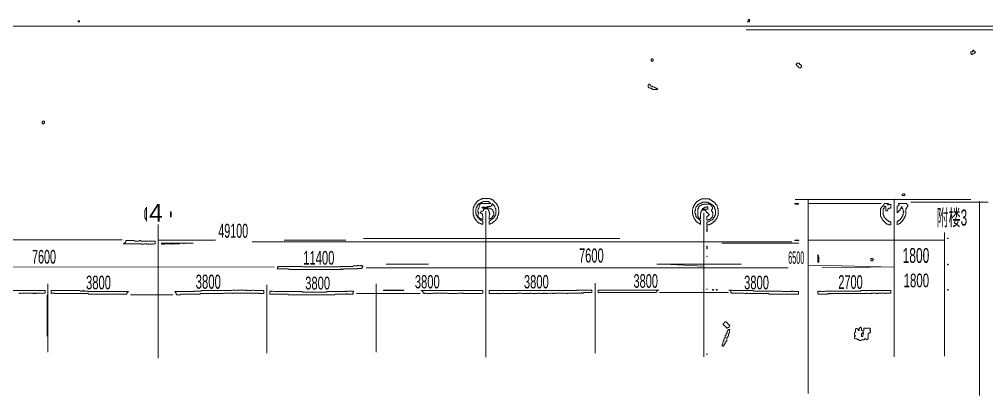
# Model space of a CAD drawing. Header units: millimetres. Extents: x 4 to 412, y 4 to 291.
# Drawn here: x 164.9 to 329.5, y 227.1 to 291.2 of the extents above; entities that cross this region are included whole.
import ezdxf

# ---------------------------------------------------------------- set-up
doc = ezdxf.new("R2010")
doc.units = ezdxf.units.MM
for name, color, linetype, lineweight in [('OCR_TEXT', 6, 'CONTINUOUS', 0), ('TRACE_STRAIGHT', 5, 'CONTINUOUS', 0), ('TRACE_TEXT_SYMBOL', 6, 'CONTINUOUS', 0)]:
    doc.layers.add(name, color=color, linetype=linetype, lineweight=lineweight)
doc.styles.add('wqy-unicode', font='wqy-unicode')

msp = doc.modelspace()

# ---------------------------------------------------------------- linework, layer by layer
at = {"layer": 'TRACE_STRAIGHT', "color": 5}
for p, q in [((36.51, 290.01), (374.38, 290.01)), ((288.61, 289.4), (376.52, 289.4)), ((296.96, 260.53), (326.83, 260.53)), ((299.15, 260.53), (299.15, 227.52)), ((313.78, 260.62), (313.78, 233.74)), ((328.33, 260.22), (328.33, 227.15)), ((244.32, 258.52), (244.32, 233.72)), ((299.15, 259.83), (311.59, 259.83)), ((316.62, 260.05), (329.8, 260.05)), ((281.39, 258.26), (281.39, 233.74)), ((188.51, 256.29), (188.51, 233.53)), ((81.58, 253.65), (182.43, 253.65)), ((188.51, 253.62), (198.31, 253.62)), ((209.95, 253.59), (220.46, 253.59)), ((223.48, 253.9), (267.1, 253.9)), ((299.15, 253.63), (322.39, 253.63)), ((322.39, 254.93), (322.39, 233.84)), ((204.54, 253.3), (296.39, 253.3)), ((284.45, 253.09), (297.59, 253.09)), ((138.83, 248.96), (208.27, 249.04)), ((223.92, 248.92), (295.78, 248.92)), ((227.34, 249.5), (234.52, 249.5)), ((273.41, 249.5), (287.77, 249.5)), ((275.8, 249.47), (281.39, 249.2)), ((299.15, 249.35), (304.83, 249.26)), ((301.53, 248.91), (313.78, 249.05)), ((304.83, 249.26), (313.78, 249.03)), ((169.77, 246.17), (169.77, 234.53)), ((207.05, 246.03), (207.05, 234.37)), ((225.61, 246.17), (225.61, 234.52)), ((262.92, 246.3), (262.92, 234.4)), ((169.62, 244.31), (169.62, 237.25)), ((183.82, 244.33), (191, 244.33)), ((222.26, 244.55), (233.12, 244.55)), ((273.84, 244.68), (285.58, 244.68))]:
    msp.add_line(p, q, dxfattribs=at)
at = {"layer": 'TRACE_TEXT_SYMBOL', "color": 6}
for points in [[(174.89, 290.92), (174.89, 290.75), (175.15, 290.75), (175.15, 290.92)], [(289, 291.18), (289, 291.01), (288.91, 290.92), (288.91, 290.83), (288.82, 290.75), (289.17, 290.75), (289.17, 291.1), (289.26, 291.18)], [(327.18, 285.93), (327.18, 285.76), (327.09, 285.67), (326.91, 285.67), (326.83, 285.58), (326.83, 285.4), (327, 285.23), (327.09, 285.23), (327.18, 285.32), (327.27, 285.32), (327.35, 285.4), (327.44, 285.4), (327.62, 285.58), (327.35, 285.84), (327.35, 285.93)], [(272.53, 284.44), (272.44, 284.35), (272.44, 284.18), (272.62, 284), (272.79, 284.18), (272.79, 284.35), (272.71, 284.44)], [(297.23, 283.74), (297.23, 283.65), (297.14, 283.57), (297.14, 283.48), (297.23, 283.39), (297.23, 283.3), (297.31, 283.3), (297.49, 283.13), (297.49, 283.04), (297.58, 282.95), (297.84, 282.95), (298.02, 283.13), (298.02, 283.3), (297.84, 283.48), (297.75, 283.48), (297.67, 283.57), (297.67, 283.74)], [(272.01, 280.15), (271.92, 280.06), (271.92, 279.71), (272.09, 279.54), (272.18, 279.54), (272.27, 279.45), (272.44, 279.45), (272.53, 279.36), (272.62, 279.36), (272.71, 279.27), (273.49, 279.27), (273.58, 279.36), (273.41, 279.36), (273.23, 279.54), (273.14, 279.54), (273.06, 279.62), (272.88, 279.62), (272.79, 279.71), (272.71, 279.71), (272.62, 279.8), (272.36, 279.8), (272.27, 279.89), (272.27, 280.15)], [(168.93, 273.84), (168.84, 273.76), (168.76, 273.76), (168.76, 273.41), (169.02, 273.41), (169.19, 273.58), (169.19, 273.84)], [(243.72, 260.1), (243.81, 260.18), (244.77, 260.18), (244.95, 260.01), (245.03, 260.01), (245.12, 259.92), (245.03, 259.83), (243.46, 259.83), (243.37, 259.92), (243.46, 260.01), (243.54, 260.01), (243.63, 260.1)], [(315.27, 261.5), (315.18, 261.41), (315.18, 261.23), (315.62, 261.23), (315.62, 261.5)], [(186.53, 259.22), (186.53, 259.13), (186.45, 259.04), (186.45, 258.96), (186.36, 258.87), (186.36, 258.78), (186.27, 258.69), (186.27, 257.38), (186.45, 257.21), (186.45, 257.12), (186.53, 257.03), (186.53, 256.86)], [(243.19, 259.83), (243.28, 259.75), (243.28, 259.57), (243.19, 259.48), (243.19, 259.22), (243.11, 259.13), (243.11, 259.04), (243.02, 258.96), (243.02, 258.69), (242.93, 258.61), (242.93, 258.43), (243.11, 258.26), (243.11, 258.17), (243.02, 258.08), (243.02, 257.91), (242.93, 257.82), (242.93, 257.73), (242.84, 257.64), (242.76, 257.73), (242.76, 257.82), (242.67, 257.91), (242.67, 258.08), (242.58, 258.17), (242.58, 258.96), (242.67, 259.04), (242.67, 259.13), (242.76, 259.22), (242.76, 259.31), (242.84, 259.4), (242.84, 259.48)], [(243.19, 259.83), (243.28, 259.92), (243.37, 259.92), (243.46, 259.83), (243.37, 259.75), (243.28, 259.75)], [(243.63, 259.13), (243.72, 259.22), (244.07, 259.22), (244.16, 259.13), (244.07, 259.04), (243.72, 259.04)], [(244.24, 259.13), (244.33, 259.22), (244.51, 259.22), (244.6, 259.13), (244.51, 259.04), (244.33, 259.04)], [(281.11, 258.87), (281.2, 258.96), (281.29, 258.87), (281.2, 258.78)], [(281.9, 259.22), (281.99, 259.31), (282.08, 259.22), (282.08, 259.04), (282.16, 258.96), (282.08, 258.87), (281.29, 258.87), (281.2, 258.96), (281.38, 259.13), (281.46, 259.13), (281.55, 259.22)], [(282.43, 259.75), (282.51, 259.83), (282.6, 259.75), (282.51, 259.66)], [(282.51, 259.66), (282.6, 259.75), (282.69, 259.75), (282.78, 259.66), (282.69, 259.57), (282.6, 259.57)], [(282.69, 259.57), (282.78, 259.66), (282.87, 259.57), (282.78, 259.48)], [(296.88, 259.92), (296.88, 259.83), (296.96, 259.75), (297.49, 259.75), (297.49, 259.83), (296.96, 259.83)], [(312.11, 259.83), (312.03, 259.75), (312.03, 259.57), (311.85, 259.4), (311.76, 259.4), (311.76, 259.31), (311.59, 259.13), (311.59, 259.04), (311.5, 258.96), (311.5, 257.64), (311.59, 257.56), (311.59, 257.47), (311.68, 257.38), (311.68, 257.29), (311.76, 257.21), (311.76, 257.12), (312.03, 256.86), (312.03, 256.77), (312.11, 256.77), (312.55, 256.33), (312.82, 256.33), (312.9, 256.24), (313.25, 256.24), (313.25, 256.68), (313.17, 256.68), (313.08, 256.77), (312.9, 256.77), (312.73, 256.94), (312.64, 256.94), (312.2, 257.38), (312.2, 257.47), (312.03, 257.64), (312.03, 257.82), (311.94, 257.91), (311.94, 258.87), (312.11, 259.04), (312.11, 259.22), (312.29, 259.4), (312.38, 259.31), (312.38, 258.61), (312.64, 258.61), (312.73, 258.69), (312.73, 258.87), (312.9, 259.04), (313.25, 259.04), (313.25, 259.75), (313.17, 259.66), (312.82, 259.66), (312.73, 259.75), (312.82, 259.83)], [(312.64, 259.66), (312.73, 259.75), (312.82, 259.66), (312.73, 259.57)], [(314.48, 259.83), (314.57, 259.83), (314.65, 259.75), (314.57, 259.66), (314.57, 259.57), (314.3, 259.31), (314.3, 258.26), (314.83, 258.78), (314.83, 258.87), (315, 259.04), (315, 259.22), (315.09, 259.31), (315.18, 259.22), (315.18, 259.04), (315.27, 258.96), (315.27, 258.87), (315.36, 258.78), (315.36, 258.52), (315.44, 258.43), (315.44, 258.34), (315.36, 258.26), (315.36, 257.99), (315.27, 257.91), (315.27, 257.73), (315.18, 257.64), (315.18, 257.56), (314.92, 257.29), (314.92, 257.21), (314.65, 256.94), (314.57, 256.94), (314.48, 256.86), (314.39, 256.86), (314.3, 256.77), (314.3, 256.24), (314.39, 256.33), (314.57, 256.33), (314.65, 256.42), (314.74, 256.42), (315.36, 257.03), (315.36, 257.12), (315.53, 257.29), (315.53, 257.38), (315.62, 257.47), (315.62, 257.64), (315.71, 257.73), (315.71, 257.82), (315.79, 257.91), (315.79, 258.96), (315.97, 259.13), (315.97, 259.22), (316.14, 259.4), (316.14, 259.57), (315.97, 259.75), (315.97, 259.83)], [(190.65, 258.43), (190.74, 258.43), (190.74, 257.56), (190.65, 257.56)], [(242.84, 257.64), (242.93, 257.73), (243.02, 257.64), (243.02, 257.56), (242.93, 257.47), (242.84, 257.56)], [(242.93, 257.47), (243.02, 257.56), (243.11, 257.47), (243.02, 257.38)], [(243.11, 257.29), (243.19, 257.38), (243.28, 257.29), (243.19, 257.21)], [(281.9, 255.98), (281.99, 255.98), (281.99, 255.8), (281.9, 255.8)], [(281.9, 255.72), (281.99, 255.72), (281.99, 255.63), (281.9, 255.63)], [(281.9, 255.54), (281.99, 255.54), (281.99, 255.1), (281.9, 255.1)], [(296.88, 253.62), (297.58, 253.62), (297.58, 253.53), (296.88, 253.53)], [(322.89, 253.97), (322.97, 253.97), (322.97, 253.88), (322.89, 253.88)], [(183.03, 253.53), (183.03, 253.35), (182.68, 253), (182.59, 253), (185.57, 253), (185.66, 252.91), (185.75, 252.91), (185.83, 253), (185.92, 252.91), (186.1, 252.91), (186.18, 253), (186.53, 253), (186.62, 252.91), (186.88, 252.91), (186.97, 253), (187.06, 252.91), (187.15, 252.91), (187.23, 253), (187.32, 252.91), (187.5, 252.91), (187.58, 253), (187.67, 252.91), (187.76, 252.91), (187.85, 253), (188.02, 253), (188.02, 253.44), (185.66, 253.44), (185.57, 253.53), (185.39, 253.53), (185.31, 253.44), (184.52, 253.44), (184.43, 253.53)], [(189.07, 253.09), (189.07, 253), (189.16, 252.91), (189.25, 252.91), (189.34, 253), (189.42, 253), (189.51, 252.91), (189.69, 252.91), (189.77, 253), (190.74, 253), (190.82, 252.91), (190.91, 252.91), (191, 253), (192.14, 253), (192.23, 253.09), (192.84, 253.09), (192.93, 253), (193.01, 253.09), (194.5, 253.09)], [(281.9, 252.56), (281.99, 252.56), (281.99, 252.13), (281.9, 252.13)], [(281.9, 250.9), (281.99, 250.9), (281.99, 250.81), (281.9, 250.81)], [(300.82, 251.16), (300.82, 249.85), (300.91, 249.85), (300.99, 249.94), (300.99, 250.73), (300.91, 250.81), (300.91, 250.99), (300.82, 251.08)], [(309.84, 250.46), (309.84, 250.2), (309.93, 250.11), (310.1, 250.11), (310.28, 250.29), (310.1, 250.46)], [(222.53, 249.32), (222.44, 249.24), (221.74, 249.24), (221.65, 249.15), (219.64, 249.15), (219.55, 249.06), (213.07, 249.06), (212.98, 249.15), (208.86, 249.15), (208.95, 249.06), (208.86, 248.97), (208.86, 248.8), (208.78, 248.71), (210.7, 248.71), (210.79, 248.62), (219.64, 248.62), (219.72, 248.71), (219.81, 248.71), (219.9, 248.62), (219.99, 248.62), (220.07, 248.71), (222.44, 248.71), (222.53, 248.8), (223.14, 248.8), (223.31, 248.97), (223.31, 249.15), (223.4, 249.24), (223.31, 249.15), (223.14, 249.32), (223.05, 249.32), (222.96, 249.24), (222.79, 249.24), (222.7, 249.32)], [(322.89, 249.5), (322.97, 249.5), (322.97, 249.41), (322.89, 249.41)], [(170.33, 245.03), (170.33, 244.51), (170.42, 244.6), (170.86, 244.6), (170.95, 244.51), (176.64, 244.51), (176.72, 244.42), (183.21, 244.42), (183.21, 244.6), (183.47, 244.86), (176.64, 244.86), (176.55, 244.95), (175.94, 244.95), (175.85, 245.03), (175.76, 245.03), (175.67, 244.95), (175.32, 244.95), (175.24, 245.03)], [(201.16, 245.12), (201.07, 245.03), (195.9, 245.03), (195.82, 244.95), (194.68, 244.95), (194.59, 244.86), (191.35, 244.86), (191.61, 244.6), (191.61, 244.42), (191.7, 244.33), (192.31, 244.33), (192.4, 244.42), (195.64, 244.42), (195.73, 244.51), (199.67, 244.51), (199.76, 244.6), (201.07, 244.6), (201.16, 244.51), (201.25, 244.6), (205.54, 244.6), (205.62, 244.51), (205.8, 244.51), (205.89, 244.6), (205.97, 244.51), (206.5, 244.51), (206.5, 245.03), (204.92, 245.03), (204.84, 245.12), (204.57, 245.12), (204.49, 245.03), (203.7, 245.03), (203.61, 245.12), (203.35, 245.12), (203.26, 245.03), (203.17, 245.12), (201.95, 245.12), (201.86, 245.03), (201.77, 245.12)], [(207.55, 244.95), (207.55, 244.42), (210.62, 244.42), (210.7, 244.33), (218.59, 244.33), (218.67, 244.42), (220.51, 244.42), (220.6, 244.51), (220.69, 244.42), (221.74, 244.42), (221.65, 244.51), (221.74, 244.6), (221.74, 244.77), (221.83, 244.86), (221.74, 244.95), (220.86, 244.95), (220.77, 244.86), (220.6, 244.86), (220.51, 244.95), (220.42, 244.95), (220.34, 244.86), (217.27, 244.86), (217.18, 244.77), (213.07, 244.77), (212.98, 244.86), (208.25, 244.86), (208.16, 244.95), (207.99, 244.95), (207.9, 244.86), (207.81, 244.95)], [(226.91, 245.12), (230.32, 245.12), (230.32, 245.03), (226.91, 245.03)], [(233.21, 245.03), (233.39, 245.03), (233.65, 244.77), (233.65, 244.6), (233.74, 244.6), (233.82, 244.51), (233.91, 244.51), (234, 244.6), (234.17, 244.6), (234.26, 244.51), (235.22, 244.51), (235.31, 244.6), (235.66, 244.6), (235.75, 244.51), (235.84, 244.6), (236.54, 244.6), (236.63, 244.51), (236.71, 244.6), (237.85, 244.6), (237.94, 244.51), (239.43, 244.51), (239.52, 244.6), (240.22, 244.6), (240.3, 244.51), (240.39, 244.6), (240.48, 244.6), (240.57, 244.51), (243.63, 244.51), (243.72, 244.6), (243.81, 244.6), (243.81, 245.03)], [(259.75, 245.12), (259.66, 245.03), (244.86, 245.03), (244.86, 244.51), (247.13, 244.51), (247.22, 244.6), (247.31, 244.6), (247.4, 244.51), (249.67, 244.51), (249.76, 244.6), (250.37, 244.6), (250.46, 244.51), (251.78, 244.51), (251.86, 244.6), (252.04, 244.6), (252.13, 244.51), (253.09, 244.51), (253.18, 244.6), (253.44, 244.6), (253.53, 244.51), (254.05, 244.51), (254.14, 244.6), (254.32, 244.6), (254.4, 244.51), (254.93, 244.51), (255.02, 244.6), (255.19, 244.6), (255.28, 244.51), (255.37, 244.51), (255.45, 244.6), (255.63, 244.6), (255.72, 244.51), (255.98, 244.51), (256.07, 244.6), (257.64, 244.6), (257.73, 244.51), (257.82, 244.51), (257.91, 244.6), (258.08, 244.6), (258.17, 244.51), (258.34, 244.51), (258.43, 244.6), (260.53, 244.6), (260.62, 244.68), (260.71, 244.6), (260.88, 244.6), (260.97, 244.68), (262.37, 244.68), (262.37, 245.12)], [(263.42, 245.12), (263.42, 244.68), (273.32, 244.68), (273.41, 244.77), (273.41, 244.95), (273.58, 245.12), (273.76, 245.12)], [(281.9, 245.3), (281.9, 245.21), (281.99, 245.21)], [(282.87, 245.21), (283.04, 245.21), (283.04, 245.12), (282.87, 245.12)], [(283.48, 245.21), (283.65, 245.21), (283.65, 245.12), (283.48, 245.12)], [(285.67, 245.12), (285.84, 245.12), (286.02, 244.95), (286.02, 244.77), (286.11, 244.68), (286.02, 244.6), (288.29, 244.6), (288.38, 244.51), (288.64, 244.51), (288.73, 244.6), (288.91, 244.6), (289, 244.51), (289.08, 244.51), (289.17, 244.6), (289.26, 244.51), (292.41, 244.51), (292.5, 244.42), (297.49, 244.42), (297.49, 244.86), (296.61, 244.86), (296.53, 244.95), (296.35, 244.95), (296.26, 244.86), (294.78, 244.86), (294.69, 244.95), (289.87, 244.95), (289.78, 245.03), (286.28, 245.03), (286.19, 245.12)], [(308.17, 245.03), (308.09, 244.95), (302.04, 244.95), (301.96, 244.86), (301.43, 244.86), (301.34, 244.95), (301.17, 244.95), (301.08, 244.86), (300.91, 244.86), (300.82, 244.95), (300.82, 244.51), (300.91, 244.42), (302.48, 244.42), (302.57, 244.51), (302.83, 244.51), (302.92, 244.42), (303.01, 244.51), (308.96, 244.51), (309.05, 244.6), (309.22, 244.6), (309.31, 244.51), (309.93, 244.51), (310.01, 244.6), (310.71, 244.6), (310.8, 244.51), (311.06, 244.51), (311.15, 244.6), (312.2, 244.6), (312.29, 244.51), (312.38, 244.51), (312.47, 244.6), (313.25, 244.6), (313.25, 245.03)], [(322.89, 245.21), (322.97, 245.21), (322.97, 245.12), (322.89, 245.12)], [(284.97, 239.69), (284.97, 239.6), (284.7, 239.34), (284.7, 239.25), (284.97, 238.99), (285.05, 238.99), (285.23, 238.82), (285.23, 238.73), (285.32, 238.64), (285.4, 238.64), (285.49, 238.73), (285.58, 238.73), (285.76, 238.9), (285.76, 238.99), (285.84, 239.08), (285.84, 239.17), (285.67, 239.17), (285.49, 239.34), (285.49, 239.43), (285.23, 239.69)], [(308, 238.82), (308, 238.73), (307.91, 238.64), (307.82, 238.64), (307.82, 238.29), (307.74, 238.2), (307.65, 238.29), (307.65, 238.38), (307.47, 238.55), (307.3, 238.55), (307.21, 238.46), (307.21, 238.11), (307.3, 238.03), (307.21, 237.94), (307.12, 237.94), (307.04, 237.85), (307.04, 237.5), (307.21, 237.33), (307.12, 237.24), (307.04, 237.24), (307.04, 236.89), (307.12, 236.89), (307.21, 236.8), (307.47, 236.8), (307.56, 236.71), (307.74, 236.71), (307.91, 236.54), (308.17, 236.54), (308.26, 236.63), (308.61, 236.63), (308.87, 236.89), (309.14, 236.63), (309.4, 236.89), (309.4, 237.68), (309.58, 237.85), (309.66, 237.85), (309.75, 237.94), (309.75, 238.2), (309.66, 238.29), (309.66, 238.38), (309.75, 238.46), (309.75, 238.55), (309.66, 238.64), (309.14, 238.64), (309.05, 238.55), (308.96, 238.64), (308.61, 238.64), (308.61, 238.2), (308.52, 238.11), (308.44, 238.11), (308.26, 238.29), (308.26, 238.64), (308.09, 238.82)], [(285.67, 238.38), (285.4, 238.11), (285.4, 237.85), (285.23, 237.68), (285.23, 237.5), (285.05, 237.33), (285.05, 237.06), (284.88, 236.89), (284.88, 236.8), (284.79, 236.71), (284.79, 236.63), (284.88, 236.54), (284.79, 236.45), (284.7, 236.45), (284.7, 236.28), (284.62, 236.19), (284.62, 235.93), (284.53, 235.84), (284.53, 235.57), (284.7, 235.57), (284.88, 235.75), (284.88, 235.84), (285.05, 236.01), (285.05, 236.19), (285.14, 236.28), (285.23, 236.28), (285.32, 236.36), (285.32, 236.98), (285.49, 237.15), (285.49, 237.24), (285.58, 237.33), (285.58, 237.59), (285.67, 237.68), (285.67, 237.76), (285.76, 237.85), (285.76, 238.2), (285.84, 238.29), (285.84, 238.38)], [(308.44, 237.85), (308.52, 237.76), (308.52, 237.5), (308.44, 237.41), (308.44, 237.24), (308.35, 237.15), (308.26, 237.24), (308.26, 237.68)], [(308.44, 237.85), (308.52, 237.94), (308.61, 237.85), (308.52, 237.76)], [(281.9, 234.26), (281.99, 234.26), (281.99, 234.17), (281.9, 234.17)]]:
    msp.add_lwpolyline(points, close=True, dxfattribs=at)
for points in [[(243.81, 260.71), (243.72, 260.62), (243.54, 260.62), (243.46, 260.53), (243.37, 260.53), (243.28, 260.45), (243.19, 260.45), (243.11, 260.36), (243.02, 260.36), (242.67, 260.01), (242.67, 259.92), (242.41, 259.66), (242.41, 259.57), (242.32, 259.48), (242.32, 259.4), (242.23, 259.31), (242.23, 259.22), (242.14, 259.13), (242.14, 257.91), (242.23, 257.82), (242.23, 257.64), (242.32, 257.56), (242.32, 257.38), (242.67, 257.03), (242.67, 256.94), (243.11, 256.51), (243.28, 256.51), (243.37, 256.42), (243.46, 256.42), (243.54, 256.33), (243.81, 256.33), (243.81, 256.86), (243.72, 256.86), (243.63, 256.94), (243.54, 256.94), (243.46, 257.03), (243.37, 257.03), (243.19, 257.21), (243.28, 257.29), (243.37, 257.29), (243.46, 257.21), (243.54, 257.21), (243.63, 257.12), (243.81, 257.12), (243.81, 257.64), (243.72, 257.73), (243.72, 258.08), (243.63, 258.17), (243.46, 258.17), (243.37, 258.26), (243.37, 258.34), (243.54, 258.52), (243.81, 258.52), (243.89, 258.61), (243.89, 258.78), (244.07, 258.96), (244.24, 258.96), (244.33, 259.04), (244.42, 258.96), (244.6, 258.96), (244.77, 258.78), (244.77, 258.61), (244.86, 258.52), (244.86, 258.34)], [(245.38, 256.51), (245.65, 256.77), (245.73, 256.77), (246, 257.03), (246, 257.12), (246.26, 257.38), (246.26, 257.64), (246.35, 257.73), (246.35, 257.82), (246.43, 257.91), (246.43, 258.26), (246.52, 258.34), (246.52, 258.78), (246.43, 258.87), (246.43, 259.22), (246.35, 259.31), (246.35, 259.4), (246.26, 259.48), (246.26, 259.57), (246.17, 259.66), (246.17, 259.75), (246, 259.92), (246, 260.01), (245.91, 260.1), (245.82, 260.1), (245.47, 260.45), (245.38, 260.45), (245.3, 260.53), (245.21, 260.53), (245.12, 260.62), (245.03, 260.62), (244.95, 260.71), (244.42, 260.71), (244.33, 260.62), (244.24, 260.71), (243.81, 260.71)], [(281.03, 260.62), (280.94, 260.53), (280.85, 260.53), (280.76, 260.45), (280.68, 260.45), (280.59, 260.36), (280.5, 260.36), (280.33, 260.18), (280.24, 260.18), (279.98, 259.92), (279.98, 259.83), (279.8, 259.66), (279.8, 259.57), (279.62, 259.4), (279.62, 259.22), (279.54, 259.13), (279.54, 258.87), (279.45, 258.78), (279.45, 258.17), (279.54, 258.08), (279.54, 257.82), (279.62, 257.73), (279.62, 257.56), (279.71, 257.47), (279.71, 257.38), (279.8, 257.29), (279.8, 257.21), (279.98, 257.03), (279.98, 256.94), (280.24, 256.68), (280.33, 256.68), (280.59, 256.42), (280.68, 256.42), (280.76, 256.33), (280.85, 256.33), (280.85, 256.94), (280.76, 256.94), (280.06, 257.64), (280.06, 257.91), (279.98, 257.99), (279.98, 258.17), (279.89, 258.26), (279.89, 258.61), (279.98, 258.69), (279.98, 258.96), (280.06, 259.04), (280.06, 259.22), (280.33, 259.48), (280.33, 259.57), (280.5, 259.75), (280.59, 259.75), (280.68, 259.83), (280.76, 259.83), (280.85, 259.92), (281.03, 259.92), (281.2, 260.1), (282.08, 260.1), (282.25, 259.92), (282.43, 259.92), (282.51, 259.83), (282.43, 259.75), (281.38, 259.75), (281.29, 259.66), (281.11, 259.66)], [(282.51, 256.94), (282.43, 256.86), (282.34, 256.86), (282.25, 256.77), (282.16, 256.77), (282.08, 256.68), (281.9, 256.68), (281.9, 256.15), (281.99, 256.24), (282.34, 256.24), (282.43, 256.33), (282.6, 256.33), (282.78, 256.51), (282.87, 256.51), (283.13, 256.77), (283.22, 256.77), (283.3, 256.86), (283.3, 256.94), (283.48, 257.12), (283.48, 257.21), (283.65, 257.38), (283.65, 257.47), (283.74, 257.56), (283.74, 257.73), (283.83, 257.82), (283.83, 258.96), (283.74, 259.04), (283.74, 259.22), (283.65, 259.31), (283.65, 259.48), (283.39, 259.75), (283.39, 259.83), (283.04, 260.18), (282.95, 260.18), (282.78, 260.36), (282.69, 260.36), (282.6, 260.45), (282.51, 260.45), (282.34, 260.62), (281.03, 260.62)], [(244.86, 258.34), (244.95, 258.26), (244.95, 258.17), (245.03, 258.08), (244.95, 257.99), (244.95, 257.91), (244.86, 257.82), (244.86, 257.12), (244.95, 257.21), (245.03, 257.21), (245.12, 257.29), (245.21, 257.29), (245.38, 257.47), (245.38, 257.56), (245.56, 257.73), (245.56, 257.82), (245.65, 257.91), (245.65, 258.34), (245.56, 258.43), (245.56, 258.52), (245.47, 258.61), (245.47, 258.69), (245.21, 258.96), (245.03, 258.96), (244.95, 259.04), (244.86, 259.04), (244.77, 259.13), (244.6, 259.13), (244.51, 259.22), (244.6, 259.31), (245.12, 259.31), (245.3, 259.48), (245.3, 259.75), (245.38, 259.83), (245.56, 259.66), (245.56, 259.57), (245.65, 259.57), (245.73, 259.48), (245.73, 259.4), (245.82, 259.31), (245.82, 259.22), (245.91, 259.13), (245.91, 259.04), (246, 258.96), (246, 258.61), (246.08, 258.52), (246, 258.43), (246, 257.91), (245.91, 257.82), (245.91, 257.73), (245.73, 257.56), (245.73, 257.47), (245.56, 257.29), (245.47, 257.29), (245.12, 256.94), (245.03, 256.94), (244.95, 256.86), (244.86, 256.86), (244.86, 256.33), (245.03, 256.33), (245.12, 256.42), (245.21, 256.42), (245.3, 256.51), (245.38, 256.51)], [(281.11, 259.66), (281.03, 259.57), (280.94, 259.57), (280.85, 259.48), (280.76, 259.48), (280.5, 259.22), (280.5, 259.04), (280.41, 258.96), (280.41, 257.64), (280.5, 257.56), (280.5, 257.47), (280.76, 257.21), (280.85, 257.21), (280.85, 258.26), (280.94, 258.34), (280.94, 258.52), (281.11, 258.69), (281.29, 258.69), (281.38, 258.78), (281.46, 258.69), (281.64, 258.69), (281.81, 258.52), (281.81, 258.43), (281.9, 258.34), (281.99, 258.34), (282.34, 257.99), (282.34, 257.91), (282.16, 257.73), (282.08, 257.73), (281.9, 257.56), (281.9, 257.03), (282.08, 257.03), (282.16, 257.12), (282.43, 257.12), (282.87, 257.56), (282.87, 257.64), (282.95, 257.73), (282.95, 258.26), (282.87, 258.34), (282.87, 258.43), (282.69, 258.61), (282.69, 258.78), (282.87, 258.96), (282.87, 259.22), (282.78, 259.31), (282.78, 259.48), (282.87, 259.57), (282.95, 259.57), (283.04, 259.48), (283.04, 259.4), (283.22, 259.22), (283.22, 259.13), (283.3, 259.04), (283.3, 258.87), (283.39, 258.78), (283.39, 257.91), (283.3, 257.82), (283.3, 257.64), (283.04, 257.38), (283.04, 257.29), (282.78, 257.03), (282.69, 257.03), (282.6, 256.94), (282.51, 256.94)], [(164.81, 244.51), (164.9, 244.6), (165.17, 244.6), (165.25, 244.51), (165.34, 244.51), (165.43, 244.6), (167.18, 244.6), (167.27, 244.51), (167.35, 244.51), (167.44, 244.6), (167.53, 244.6), (167.62, 244.51), (167.7, 244.51), (167.79, 244.6), (168.67, 244.6), (168.76, 244.51), (168.84, 244.51), (168.93, 244.6), (169.19, 244.6), (169.28, 244.68), (169.28, 245.03), (153.87, 245.03)]]:
    msp.add_lwpolyline(points, dxfattribs=at)

# ---------------------------------------------------------------- texts
at = {"layer": 'OCR_TEXT', "color": 6, "style": 'wqy-unicode'}
for s, height, width, p in [('4', 3.01, 1.024736, (187, 256.76)), ('附楼3', 2.732, 0.548917, (321.02, 256.09)), ('49100', 2.391, 0.570453, (198.77, 254.01)), ('7600', 2.322, 0.591337, (167.06, 249.62)), ('7600', 2.391, 0.592972, (260.15, 249.8)), ('1800', 2.527, 0.604614, (315.24, 249.74)), ('11400', 2.322, 0.614174, (213.22, 249.44)), ('6500', 2.118, 0.380403, (295.77, 249.57)), ('3800', 2.322, 0.612696, (176.26, 245.24)), ('3800', 2.391, 0.604491, (194.91, 245.34)), ('3800', 2.186, 0.65099, (213.56, 245.21)), ('3800', 2.254, 0.631263, (232.22, 245.4)), ('3800', 2.254, 0.631263, (250.78, 245.4)), ('3800', 2.322, 0.603123, (269.43, 245.5)), ('3800', 2.322, 0.612696, (288.26, 245.24)), ('2700', 2.322, 0.60191, (304.29, 245.32)), ('1800', 2.322, 0.62712, (315.41, 245.59))]:
    msp.add_text(s, height=height, dxfattribs=dict(at, width=width)).set_placement(p)

doc.saveas('drawing.dxf')
